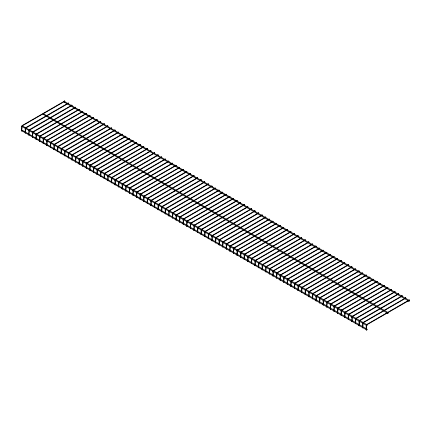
<?xml version="1.0" encoding="UTF-8"?>
<svg xmlns="http://www.w3.org/2000/svg" width="431" height="431" viewBox="0 0 431 431"><rect width="100%" height="100%" fill="white"/><g stroke="black" fill="none" stroke-linecap="round" stroke-linejoin="round"><path stroke-width="0.65" d="M21.62 126.563L22.223 125.513M21.954 126.601L22.428 125.787M22.531 130.792L21.954 130.852L22.293 130.264L22.627 130.464M25.208 128.637L25.817 127.587M25.548 128.675L26.016 127.856M28.796 130.706L29.405 129.656M29.136 130.744L29.604 129.93M32.39 132.78L32.993 131.73M32.724 132.818L33.198 132.005M35.978 134.855L36.581 133.804M36.312 134.892L36.651 134.154L79.229 109.571L78.943 109.264L79.229 109.571M43.38 114.468L43.143 113.94L43.714 113.881M39.566 136.923L40.04 135.954L82.65 111.349L82.774 111.748L82.65 111.349M39.905 136.961L40.374 136.148M43.154 138.997L43.628 138.022L86.243 113.423L86.362 113.822L86.243 113.423M43.493 139.035L43.962 138.222M46.747 141.072L47.216 140.097L89.831 115.492L89.95 115.896L89.831 115.492M47.081 141.109L47.555 140.29M50.335 143.14L50.939 142.09M50.669 143.178L51.144 142.365M64.467 102.292L64.133 102.099L64.467 101.517L64.704 102.039M53.923 145.215L54.532 144.164M54.263 145.252L54.398 144.789M57.512 147.283L58.12 146.238M57.851 147.327L58.32 146.508M61.105 149.358L61.708 148.307M61.439 149.395L61.908 148.582M64.693 151.432L65.296 150.381M65.027 151.47L65.501 150.651M68.281 153.501L68.885 152.455M68.615 153.544L69.089 152.725M71.869 155.575L72.478 154.524M72.209 155.613L72.677 154.799M75.457 157.649L75.931 156.674L118.547 132.075L118.665 132.473L118.547 132.075M75.797 157.687L76.265 156.868M79.051 159.718L79.519 158.748L122.135 134.143L122.253 134.547L122.135 134.143M79.385 159.761L79.859 158.942M82.639 161.792L83.242 160.741M82.973 161.83L83.447 161.016M86.227 163.866L86.836 162.816M86.566 163.904L87.035 163.085M89.815 165.935L90.424 164.884M90.154 165.973L90.623 165.159M93.408 168.009L94.012 166.959M93.742 168.047L94.217 167.233M96.997 170.083L97.174 169.485M97.331 170.121L97.67 169.383L140.247 144.8L139.962 144.493L140.247 144.8M100.585 172.152L101.059 171.182L143.668 146.578L143.792 146.976L143.668 146.578M100.924 172.19L101.393 171.376M104.173 174.226L104.781 173.176M104.512 174.264L104.846 173.526L147.429 148.943L147.143 148.641L147.429 148.943M107.766 176.301L108.37 175.25M108.1 176.338L108.569 175.519M111.354 178.369L111.958 177.319M111.688 178.407L112.162 177.594M114.942 180.444L115.551 179.393M115.276 180.481L115.75 179.662M118.53 182.512L119.139 181.467M118.87 182.555L119.339 181.737M122.118 184.587L122.727 183.536M122.458 184.624L122.927 183.811M125.712 186.661L126.315 185.61M126.046 186.698L126.52 185.88M129.3 188.73L129.478 188.137M129.634 188.773L130.108 187.954M132.888 190.804L133.497 189.753M133.227 190.841L133.562 190.103L176.144 165.52L175.853 165.218L176.144 165.52M136.476 192.722L136.95 191.903L179.565 167.303L179.684 167.702L179.565 167.303M140.07 194.947L140.673 193.902M140.404 194.99L140.878 194.171M143.658 197.021L144.261 195.97M143.992 197.059L144.466 196.245M150.834 201.164L151.443 200.113M151.173 201.202L151.642 200.388M154.427 203.238L155.031 202.187M154.761 203.276L154.901 202.812M158.349 205.194L158.689 204.612L201.266 180.029L200.981 179.722L201.266 180.029M161.603 207.381L162.212 206.33M161.943 207.419L162.412 206.605M165.192 209.455L165.8 208.405M165.531 209.493L166 208.679M168.785 211.373L169.254 210.554L211.869 185.95L211.987 186.354L211.869 185.95M169.119 211.411L169.453 210.829L212.036 186.24M172.373 213.598L172.842 212.628L215.457 188.024L215.575 188.422L215.457 188.024M172.707 213.636L173.181 212.822M175.961 215.672L176.57 214.622M176.295 215.71L176.769 214.891M183.137 219.815L183.746 218.765M183.477 219.853L183.945 219.04M186.731 221.89L187.334 220.839M187.162 221.437C187.577 223.059 186.224 226.663 187.065 226.367M187.065 221.927L187.539 221.108M190.653 223.845L190.992 223.263L233.575 198.675L233.284 198.373L233.575 198.675M193.907 226.033L194.516 224.982M194.246 226.07L194.58 225.332L237.163 200.749L236.872 200.447L237.163 200.749M197.495 228.107L197.969 227.132L240.584 202.532L240.703 202.931L240.584 202.532M197.834 228.144L198.303 227.326M201.088 230.019L201.557 229.206L244.172 204.601L244.291 205.005L244.172 204.601M201.422 230.062L201.762 229.475L244.339 204.892M204.677 232.25L205.28 231.199M205.011 232.287L205.485 231.474M208.265 234.324L208.873 233.273M208.604 234.362L209.073 233.543M211.853 236.393L212.461 235.342M212.192 236.43L212.661 235.617M215.446 238.467L216.05 237.416M215.78 238.505L216.254 237.691M219.034 240.541L219.638 239.491M219.368 240.579L219.842 239.76M222.622 242.61L223.231 241.559M222.962 242.648L223.43 241.834M226.21 244.684L226.819 243.634M226.55 244.722L226.884 243.984L269.467 219.401L269.181 219.099L269.467 219.401M229.804 246.758L229.976 246.16M230.138 246.796L230.607 245.977M233.392 248.827L233.861 247.857L276.476 223.253L276.594 223.651L276.476 223.253M233.726 248.865L234.2 248.051M236.98 250.901L237.583 249.851M237.314 250.939L237.653 250.201L280.236 225.618L279.945 225.316L280.236 225.618M240.568 252.97L241.177 251.925M240.907 253.013L241.376 252.194M244.156 255.044L244.63 254.075L287.245 229.47L287.364 229.868L287.245 229.47M244.496 255.082L244.964 254.268M247.75 257.118L248.353 256.068M248.084 257.156L248.558 256.337M251.338 259.187L251.941 258.142M251.672 259.23L252.146 258.411M254.926 261.261L255.535 260.211M255.265 261.299L255.599 260.561L298.182 235.978L297.891 235.676L298.182 235.978M258.514 263.336L259.123 262.285M258.853 263.373L259.322 262.554M262.107 265.404L262.711 264.354M262.441 265.448L262.915 264.629M265.695 267.479L266.299 266.428M266.029 267.516L266.503 266.703M269.283 269.553L269.892 268.502M269.623 269.59L269.957 268.852L312.54 244.269L312.249 243.962L312.54 244.269M272.871 271.622L273.48 270.571M273.211 271.659L273.68 270.846M276.465 273.696L277.068 272.645M276.799 273.733L277.273 272.92M280.053 275.77L280.522 274.795L323.137 250.19L323.255 250.594L323.137 250.19M280.387 275.808L280.861 274.989M283.641 277.839L284.25 276.788M283.981 277.876L284.449 277.063M287.229 279.913L287.838 278.862M287.569 279.951L288.037 279.137M290.823 281.987L291.426 280.937M291.157 282.025L291.491 281.287L334.073 256.698L333.788 256.397L334.073 256.698M294.411 284.056L295.014 283.005M294.745 284.094L295.219 283.28M297.999 286.13L298.602 285.08M298.333 286.168L298.807 285.349M301.587 288.199L302.196 287.154M301.926 288.242L302.26 287.504L344.843 262.915L344.552 262.614L344.843 262.915M305.175 290.273L305.649 289.303L348.264 264.699L348.383 265.097L348.264 264.699M305.514 290.311L305.983 289.497M308.768 292.347L309.372 291.297M309.102 292.385L309.242 291.922M312.356 294.416L312.825 293.446L355.44 268.842L355.559 269.246L355.44 268.842M312.69 294.459L313.165 293.64M315.945 296.49L316.553 295.44M316.284 296.528L316.753 295.714M319.533 298.564L320.141 297.514M319.872 298.602L320.007 298.139M323.126 300.633L323.729 299.583M323.46 300.676L323.8 299.933L366.377 275.35L366.091 275.048L366.377 275.35M326.714 302.707L327.318 301.657M327.048 302.745L327.522 301.932M330.302 304.782L330.776 303.807L373.386 279.207L373.51 279.606L373.386 279.207M330.642 304.819L331.11 304M333.89 306.85L334.499 305.8M334.23 306.888L334.698 306.075M337.484 308.925L338.087 307.874M337.818 308.962L338.287 308.149M341.072 310.999L341.541 310.024L384.156 285.419L384.274 285.823L384.156 285.419M341.406 311.037L341.88 310.218M344.66 313.068L345.269 312.017M344.994 313.105L345.468 312.292M348.248 315.142L348.857 314.091M348.587 315.18L349.056 314.366M351.836 317.216L352.445 316.165M352.175 317.254L352.644 316.435M355.764 319.166L356.103 318.584L398.68 294.001L398.395 293.7L398.68 294.001M359.018 321.359L359.621 320.308M359.352 321.397L359.826 320.578M362.606 323.428L362.783 322.835M362.945 323.471L363.279 322.733L405.862 298.144L405.571 297.843L405.862 298.144M366.194 325.346L366.668 324.532L409.283 299.928L409.402 300.326L409.283 299.928M367.207 329.403L366.63 330.006L366.63 329.456L367.11 329.182L22.293 130.264M388.293 312.82L387.717 313.429L387.717 312.879L388.196 312.604L43.38 113.687M64.876 101.28L64.585 100.978L64.876 101.28L22.056 126.003M68.464 103.354L68.173 103.047L68.464 103.354L25.644 128.185C26.059 129.806 24.707 133.411 25.548 133.114M72.052 105.423L71.767 105.121L72.052 105.423L29.233 130.259C29.647 131.881 28.295 135.485 29.136 135.189M75.641 107.497L75.355 107.195L75.641 107.497L32.821 132.333C33.235 133.949 31.883 137.559 32.724 137.263M93.586 117.857L93.301 117.555L93.586 117.857L51.009 142.44M97.18 119.931L96.889 119.629L97.18 119.931L54.597 144.514M100.768 122L100.482 121.698L100.768 122L57.948 146.836C58.363 148.458 57.011 152.062 57.851 151.766M104.356 124.074L104.07 123.772L104.356 124.074L61.536 148.91C61.951 150.527 60.599 154.136 61.439 153.84M107.944 126.148L107.658 125.841L107.944 126.148L65.129 150.979C65.539 152.601 64.187 156.205 65.027 155.909M111.537 128.217L111.246 127.915L111.537 128.217L68.718 153.053C69.132 154.675 67.775 158.279 68.615 157.983M115.125 130.291L114.835 129.99L115.125 130.291L72.543 154.874M125.89 136.508L125.604 136.207L125.89 136.508L83.312 161.092M129.483 138.583L129.192 138.276L129.483 138.583L86.9 163.166M133.071 140.651L132.786 140.35L133.071 140.651L90.251 165.488C90.666 167.109 89.314 170.714 90.154 170.417M136.659 142.726L136.374 142.424L136.659 142.726L93.839 167.562C94.254 169.178 92.902 172.788 93.742 172.492M151.017 151.012L150.731 150.71L151.017 151.012L108.434 175.6M154.605 153.086L154.32 152.784L154.605 153.086L112.028 177.669M158.199 155.16L157.908 154.858L158.199 155.16L115.616 179.743M161.787 157.229L161.501 156.927L161.787 157.229L119.204 181.817M165.375 159.303L165.089 159.001L165.375 159.303L122.555 184.139C122.97 185.756 121.617 189.365 122.458 189.069M168.963 161.377L168.677 161.07L168.963 161.377L126.143 186.208C126.558 187.83 125.205 191.434 126.046 191.138M172.556 163.446L172.265 163.144L172.556 163.446L129.736 188.282C130.151 189.904 128.794 193.508 129.634 193.212M183.32 169.663L183.035 169.361L183.32 169.663L140.743 194.246M186.909 171.737L186.623 171.436L186.909 171.737L144.331 196.32M190.502 173.812L190.211 173.504L190.502 173.812L147.919 198.395M194.09 175.88L193.805 175.579L194.09 175.88L151.507 200.463M197.678 177.955L197.393 177.653L197.678 177.955L155.101 202.538M204.86 182.097L204.569 181.796L204.86 182.097L162.04 206.934C162.455 208.556 161.102 212.16 161.943 211.863M208.448 184.172L208.162 183.87L208.448 184.172L165.628 209.008C166.043 210.624 164.69 214.234 165.531 213.938M219.217 190.389L218.926 190.087L219.217 190.389L176.635 214.972M222.805 192.458L222.52 192.156L222.805 192.458L180.223 217.046M226.394 194.532L226.108 194.23L226.394 194.532L183.811 219.115M229.982 196.606L229.696 196.299L229.982 196.606L187.404 221.189M247.927 206.966L247.642 206.665L247.927 206.966L205.35 231.549M251.521 209.04L251.23 208.733L251.521 209.04L208.938 233.624M255.109 211.109L254.823 210.807L255.109 211.109L212.526 235.692M258.697 213.183L258.411 212.882L258.697 213.183L216.12 237.767M262.285 215.258L262 214.95L262.285 215.258L219.708 239.841M265.879 217.326L265.588 217.025L265.879 217.326L223.059 242.163C223.473 243.784 222.121 247.389 222.962 247.092M273.055 221.469L272.769 221.168L273.055 221.469L230.235 246.306C230.65 247.927 229.297 251.532 230.138 251.235M283.824 227.687L283.533 227.385L283.824 227.687L241.241 252.275M291 231.835L290.715 231.528L291 231.835L248.423 256.418M294.594 233.904L294.303 233.602L294.594 233.904L252.011 258.492M301.77 238.052L301.484 237.745L301.77 238.052L258.95 262.883C259.365 264.505 258.013 268.109 258.853 267.813M305.358 240.121L305.073 239.819L305.358 240.121L262.538 264.957C262.953 266.579 261.601 270.183 262.441 269.887M308.946 242.195L308.661 241.893L308.946 242.195L266.132 267.031C266.547 268.648 265.189 272.257 266.029 271.961M316.128 246.338L315.842 246.036L316.128 246.338L273.545 270.921M319.716 248.412L319.43 248.111L319.716 248.412L277.133 272.995M326.897 252.555L326.606 252.254L326.897 252.555L284.315 277.138M330.485 254.629L330.2 254.328L330.485 254.629L287.903 279.213M337.662 258.772L337.376 258.471L337.662 258.772L294.842 283.609C295.257 285.23 293.904 288.835 294.745 288.538M341.255 260.847L340.964 260.545L341.255 260.847L298.435 285.683C298.85 287.299 297.492 290.909 298.333 290.613M352.019 267.064L351.734 266.757L352.019 267.064L309.442 291.647M359.201 271.207L358.91 270.905L359.201 271.207L316.618 295.79M362.789 273.281L362.503 272.974L362.789 273.281L320.206 297.864M369.965 277.424L369.679 277.122L369.965 277.424L327.151 302.26C327.565 303.877 326.208 307.486 327.048 307.19M377.147 281.567L376.861 281.265L377.147 281.567L334.327 306.403C334.742 308.025 333.389 311.629 334.23 311.333M380.735 283.641L380.449 283.339L380.735 283.641L338.152 308.224M387.916 287.784L387.625 287.482L387.916 287.784L345.333 312.367M391.504 289.858L391.219 289.557L391.504 289.858L348.921 314.441M395.092 291.927L394.807 291.625L395.092 291.927L352.51 316.516M402.274 296.075L401.983 295.774L402.274 296.075L359.454 320.912C359.869 322.528 358.511 326.138 359.352 325.841M21.954 131.046C21.114 131.342 22.471 127.732 22.056 126.116L22.531 125.841M36.312 139.332C35.471 139.628 36.829 136.024 36.414 134.402L36.786 134.073M39.905 141.406C39.032 141.697 40.584 138.432 39.905 136.81M43.493 143.48C42.621 143.771 44.172 140.501 43.493 138.879M47.081 145.549C46.214 145.845 47.76 142.575 47.081 140.953M50.669 147.623C49.802 147.914 51.354 144.649 50.669 143.022M54.263 149.697C53.422 149.993 54.775 146.384 54.36 144.768L54.732 144.433M72.209 160.057C71.336 160.348 72.887 157.083 72.209 155.456M75.797 162.126C74.929 162.422 76.476 159.152 75.797 157.53M79.385 164.2C78.517 164.497 80.064 161.226 79.385 159.605M82.973 166.274C82.105 166.565 83.657 163.301 82.973 161.673M86.566 168.343C85.694 168.64 87.245 165.369 86.566 163.748M97.331 174.56C96.49 174.857 97.848 171.252 97.433 169.631L97.805 169.302M100.924 176.635C100.051 176.925 101.603 173.661 100.924 172.039M104.512 178.709C103.639 179 105.191 175.729 104.512 174.108M108.1 180.778C107.233 181.074 108.779 177.804 108.1 176.182M111.688 182.852C110.821 183.143 112.372 179.878 111.688 178.251M115.276 184.926C114.409 185.217 115.961 181.947 115.276 180.325M118.87 186.995C117.997 187.291 119.549 184.021 118.87 182.399M133.227 195.286C132.387 195.582 133.739 191.973 133.324 190.357L133.696 190.028M136.476 197.161L136.816 197.161M140.404 199.429C139.536 199.725 141.082 196.455 140.404 194.834M143.992 201.503C143.124 201.794 144.676 198.529 143.992 196.902M147.585 203.572C146.761 203.858 148.032 200.307 147.682 198.643L148.054 198.314M151.173 205.646C150.3 205.943 151.852 202.672 151.173 201.051M154.761 207.72C153.921 208.017 155.273 204.407 154.858 202.791L155.235 202.462M158.015 209.595L158.349 209.595M169.119 216.006C168.311 216.297 169.518 212.736 169.259 211.098L169.588 210.748M172.707 218.081C171.84 218.372 173.391 215.107 172.707 213.48M176.295 220.155C175.428 220.446 176.979 217.176 176.295 215.554M179.889 222.224C179.064 222.509 180.341 218.959 179.986 217.294L180.357 216.965M183.477 224.298C182.609 224.589 184.156 221.324 183.477 219.697M190.653 228.441C189.845 228.726 191.052 225.171 190.793 223.533L191.127 223.183M194.246 230.515C193.406 230.811 194.758 227.202 194.343 225.585L194.715 225.257M197.834 232.584C196.994 232.88 198.346 229.276 197.931 227.654L240.751 202.823M201.422 234.658C200.614 234.943 201.821 231.388 201.563 229.75L201.897 229.4M205.011 236.732C204.143 237.023 205.695 233.758 205.011 232.131M208.604 238.801C207.731 239.097 209.283 235.827 208.604 234.205M212.192 240.875C211.319 241.171 212.871 237.901 212.192 236.28M215.78 242.949C214.913 243.24 216.459 239.975 215.78 238.348M219.368 245.018C218.501 245.314 220.052 242.044 219.368 240.423M226.55 249.166C225.709 249.463 227.062 245.853 226.647 244.237L227.018 243.908M233.726 253.309C232.885 253.606 234.238 250.002 233.828 248.38L276.643 223.544M237.314 255.384C236.447 255.675 237.998 252.404 237.314 250.783M240.907 257.452C240.035 257.749 241.586 254.479 240.907 252.857M244.496 259.527C243.628 259.818 245.174 256.553 244.496 254.926M248.084 261.595C247.216 261.892 248.762 258.622 248.084 257M251.672 263.67C250.804 263.966 252.356 260.696 251.672 259.074M255.265 265.744C254.425 266.04 255.777 262.431 255.362 260.814L255.734 260.486M269.623 274.03C268.75 274.326 270.302 271.056 269.623 269.434M273.211 276.104C272.338 276.4 273.89 273.13 273.211 271.508M276.799 278.178C275.932 278.469 277.478 275.204 276.799 273.577M280.387 280.247C279.52 280.543 281.071 277.273 280.387 275.651M283.981 282.321C283.108 282.612 284.659 279.347 283.981 277.726M287.569 284.395C286.696 284.686 288.247 281.416 287.569 279.794M291.157 286.464C290.316 286.76 291.668 283.156 291.254 281.535L291.625 281.206M301.926 292.681C301.086 292.978 302.438 289.373 302.023 287.752L302.395 287.423M305.514 294.756C304.647 295.046 306.193 291.782 305.514 290.155M309.102 296.824C308.235 297.121 309.781 293.85 309.102 292.229M312.69 298.898C311.823 299.195 313.375 295.925 312.69 294.303M316.284 300.973C315.411 301.264 316.963 297.999 316.284 296.372M319.872 303.041C319.032 303.338 320.384 299.734 319.969 298.112L320.341 297.783M323.46 305.116C322.62 305.412 323.972 301.808 323.557 300.186L323.934 299.857M330.642 309.259C329.801 309.555 331.153 305.951 330.739 304.329L373.558 279.498M337.818 313.407C336.95 313.698 338.497 310.433 337.818 308.806M341.406 315.476C340.538 315.772 342.09 312.502 341.406 310.88M344.994 317.55C344.127 317.841 345.678 314.576 344.994 312.954M348.587 319.624C347.715 319.915 349.266 316.645 348.587 315.023M352.175 321.693C351.308 321.989 352.854 318.719 352.175 317.097M355.764 323.767C354.955 324.053 356.162 320.492 355.904 318.859L356.238 318.509M362.945 327.91C362.072 328.207 363.624 324.936 362.945 323.315M366.533 329.984C365.725 330.27 366.932 326.709 366.673 325.076L367.002 324.726M22.531 126.391L21.954 126.445L366.867 325.577L367.11 325.33L367.11 324.78L22.293 125.863M40.175 135.873L39.566 136.767L39.566 141.406M43.763 137.947L43.154 138.841L43.154 143.48M46.925 140.474L47.351 140.021M76.066 156.598L75.457 157.493L75.457 162.126M79.229 159.12L79.654 158.673M97.6 169.033L96.997 169.927L96.997 174.56M101.193 171.102L100.585 171.996L100.585 176.635M101.021 171.705L143.841 146.869M104.647 173.801L104.981 173.451M129.903 187.684L129.3 188.579L129.3 193.212M137.085 191.827L136.476 192.878L136.476 197.355M136.956 192.452L137.284 192.097M147.855 198.044L147.246 199.095L147.246 203.572M158.619 204.262L158.015 205.312L158.015 209.789M158.823 204.531L158.349 205.35L158.349 209.789M169.388 210.479L168.785 211.529L168.785 216.006M172.976 212.548L172.373 213.442L172.373 218.081M179.727 217.149L180.158 216.696M190.922 222.913L190.319 223.958L190.319 228.441M198.104 227.056L197.495 227.951L197.495 232.584M201.692 229.125L201.088 230.176L201.088 234.658M230.407 245.708L229.804 246.602L229.804 251.235M233.995 247.777L233.392 248.671L233.392 253.309M237.454 250.476L237.788 250.12M244.765 253.994L244.156 254.888L244.156 259.527M269.758 269.127L270.092 268.772M280.231 275.172L280.656 274.719M305.784 289.223L305.175 290.117L305.175 294.756M309.199 291.895L309.577 291.566M312.534 293.823L312.96 293.371M330.911 303.731L330.302 304.625L330.302 309.259M341.675 309.948L341.072 310.843L341.072 315.476M356.033 318.234L355.43 319.285L355.43 323.767M363.214 322.383L362.606 323.277L362.606 327.91M363.08 323.002L363.414 322.652M366.803 324.451L366.194 325.502L366.194 329.984M409.046 300.455L408.803 301.253L409.283 300.978L409.283 300.429L64.467 101.517M22.089 125.593L64.704 100.989M25.682 127.662L68.297 103.063M29.27 129.736L71.885 105.132M75.473 107.206L32.858 131.811L32.39 132.624L32.39 137.263M79.062 109.275L36.446 133.879L35.978 134.698L35.978 139.332M40.239 136.223L82.822 111.64M43.827 138.297L86.41 113.714M47.415 140.371L89.998 115.788M50.804 142.171L93.419 117.566M54.398 144.24L97.007 119.64M57.986 146.314L100.601 121.709M61.574 148.388L104.189 123.783M107.777 125.857L65.162 150.457L64.693 151.276L64.693 155.909M111.365 127.926L68.75 152.531L68.281 153.35L68.281 157.983M114.958 130L72.343 154.605L71.869 155.419L71.869 160.057M76.131 156.949L118.714 132.365M79.724 159.017L122.302 134.434M83.108 160.822L125.723 136.218M86.701 162.891L129.311 138.292M90.289 164.965L132.904 140.361M93.877 167.039L136.492 142.435M97.465 169.108L140.08 144.504M147.262 148.652L104.647 173.251L104.173 174.07L104.173 178.709M150.85 150.721L108.235 175.325L107.766 176.144L107.766 180.778M154.438 152.795L111.823 177.4L111.354 178.213L111.354 182.852M115.416 179.468L158.026 154.869M119.004 181.543L161.62 156.938M122.593 183.617L165.208 159.012M126.181 185.686L168.796 161.086M129.769 187.76L172.384 163.155M175.977 165.229L133.362 189.834L132.888 190.647L132.888 195.286M179.732 167.594L137.15 192.178L136.816 192.916L136.816 197.355M183.153 169.372L140.538 193.977L140.07 194.79L140.07 199.429M186.742 171.446L144.126 196.051L143.658 196.865L143.658 201.503M147.72 198.12L190.33 173.521M151.308 200.194L193.923 175.589M154.896 202.268L197.511 177.664M158.484 204.337L201.099 179.732M162.078 206.411L204.687 181.807M208.281 183.881L165.666 208.48L165.192 209.299L165.192 213.938M173.046 212.898L215.624 188.315M219.045 190.098L176.43 214.697L175.961 215.516L175.961 220.155M222.638 192.167L180.023 216.771L179.549 217.741L179.549 222.224M183.611 218.846L226.227 194.241M187.199 220.914L229.815 196.315M190.788 222.989L233.403 198.384M194.381 225.063L236.996 200.458M247.76 206.675L205.145 231.28L204.677 232.093L204.677 236.732M251.348 208.749L208.739 233.349L208.265 234.168L208.265 238.801M254.942 210.818L212.327 235.423L211.853 236.236L211.853 240.875M215.915 237.497L258.53 212.892M219.503 239.566L262.118 214.961M223.096 241.64L265.706 217.035M226.684 243.709L269.3 219.11M230.273 245.783L272.888 221.178M280.064 225.327L237.449 249.926L236.98 250.745L236.98 255.384M283.657 227.396L241.042 252L240.568 252.819L240.568 257.452M244.83 254.344L287.412 229.761M248.218 256.143L290.833 231.544M251.806 258.217L294.421 233.613M255.4 260.292L298.015 235.687M258.988 262.36L301.603 237.761M262.576 264.435L305.191 239.83M308.779 241.904L266.164 266.509L265.695 267.322L265.695 271.961M312.367 243.978L269.758 268.578L269.283 269.397L269.283 274.03M315.961 246.047L273.346 270.652L272.871 271.465L272.871 276.104M319.549 248.121L276.934 272.726L276.465 273.54L276.465 278.178M280.726 275.07L323.304 250.486M284.115 276.869L326.725 252.264M287.703 278.938L330.318 254.338M291.291 281.012L333.906 256.407M294.879 283.086L337.495 258.481M341.083 260.556L298.467 285.155L297.999 285.974L297.999 290.613M344.676 262.624L302.061 287.229L301.587 288.048L301.587 292.681M305.848 289.573L348.431 264.99M351.852 266.773L309.237 291.372L308.768 292.191L308.768 296.824M313.03 293.721L355.607 269.133M316.419 295.521L359.028 270.916M320.007 297.589L362.622 272.99M323.595 299.664L366.21 275.059M327.183 301.738L369.798 277.133M376.98 281.276L334.364 305.881L333.89 306.694L333.89 311.333M380.568 283.35L337.952 307.955L337.484 308.768L337.484 313.407M341.745 310.298L384.323 285.715M387.744 287.493L345.134 312.098L344.66 312.911L344.66 317.55M348.722 314.167L391.337 289.567M352.31 316.241L394.925 291.636M355.898 318.315L398.513 293.71M359.486 320.384L402.101 295.785M363.08 322.458L405.695 297.853M409.45 300.218L366.867 324.802L366.533 325.383L366.867 325.577M64.133 102.099L409.046 301.231M43.046 114.269L387.954 313.407M21.954 130.852L366.867 329.984M359.018 321.203L359.018 325.841M351.836 317.06L351.836 321.693M348.248 314.986L348.248 319.624M326.714 302.551L326.714 307.19M323.126 300.477L323.126 305.116M319.533 298.408L319.533 303.041M315.945 296.334L315.945 300.973M312.356 294.265L312.356 298.898M294.411 283.9L294.411 288.538M290.823 281.831L290.823 286.464M287.229 279.757L287.229 284.395M283.641 277.683L283.641 282.321M280.053 275.614L280.053 280.247M262.107 265.248L262.107 269.887M258.514 263.179L258.514 267.813M254.926 261.105L254.926 265.744M251.338 259.036L251.338 263.67M247.75 256.962L247.75 261.595M226.21 244.528L226.21 249.166M222.622 242.454L222.622 247.092M219.034 240.385L219.034 245.018M215.446 238.311L215.446 242.949M193.907 225.876L193.907 230.515M186.731 221.733L186.731 226.367M183.137 219.659L183.137 224.298M161.603 207.225L161.603 211.863M154.427 203.082L154.427 207.72M150.834 201.008L150.834 205.646M125.712 186.504L125.712 191.138M122.118 184.43L122.118 189.069M118.53 182.361L118.53 186.995M114.942 180.287L114.942 184.926M93.408 167.853L93.408 172.492M89.815 165.779L89.815 170.417M86.227 163.71L86.227 168.343M82.639 161.636L82.639 166.274M79.051 159.562L79.051 164.2M61.105 149.201L61.105 153.84M57.512 147.133L57.512 151.766M53.923 145.058L53.923 149.697M50.335 142.984L50.335 147.623M46.747 140.915L46.747 145.549M28.796 130.55L28.796 135.189M25.208 128.481L25.208 133.114M21.62 126.407L21.62 131.046"/></g></svg>
